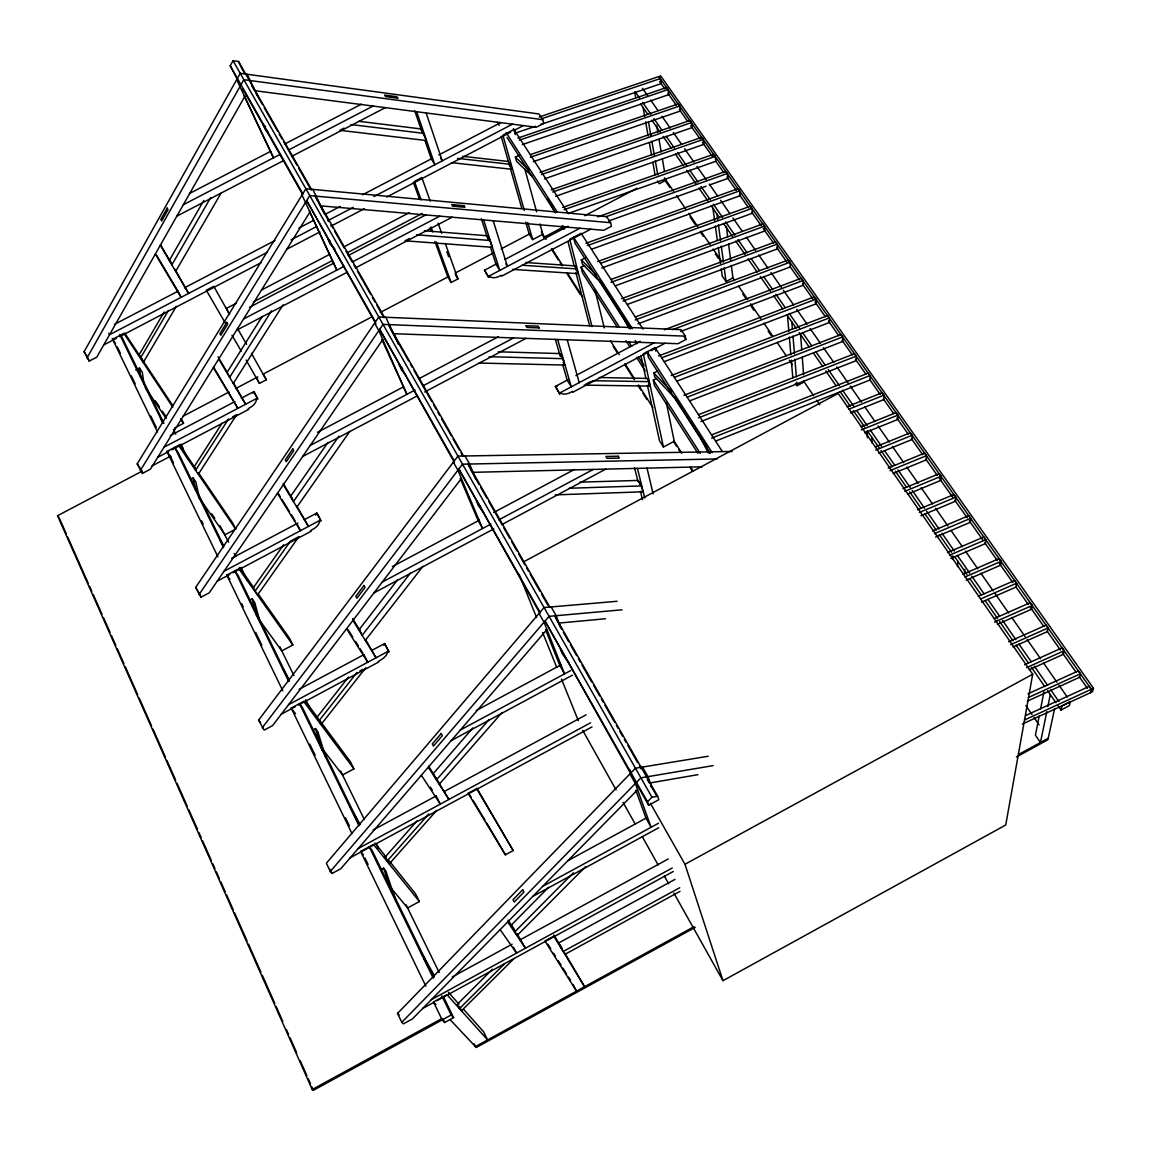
<?xml version="1.0" encoding="UTF-8"?>
<svg xmlns="http://www.w3.org/2000/svg" width="1151" height="1151" viewBox="0 0 1151 1151"><rect width="100%" height="100%" fill="white"/><g stroke="black" fill="none" stroke-linecap="round" stroke-linejoin="round"><path stroke-width="1.5" d="M861.193 426.69L896.097 412.634L897.866 415.151L897.823 419.439L864.703 432.805M875.609 446.847L910.297 432.747L912.081 435.279L911.98 439.524L878.731 453.077M888.169 468.069L924.656 453.091L926.469 455.667L926.31 459.839L893.277 473.449M902.945 488.715L939.202 473.68L941.029 476.284L940.813 480.399L907.65 494.196M917.505 509.778L953.906 494.527L955.776 497.16L955.488 501.217L920.872 515.763M952.51 559.4L952.755 555.89M957.474 566.565L957.877 561.328M964.394 574.522L964.84 569.27M932.627 530.942L968.811 515.634L970.696 518.295L970.351 522.295L935.59 537.042M947.561 552.523L983.889 536.985L985.788 539.69L985.385 543.617L950.841 558.422M963.042 574.205L999.154 558.609L1001.082 561.343L1000.607 565.199L966.264 580.075M1028.361 604.577L1015.945 586.952L1016.563 583.269L1014.607 580.507L978.35 596.319M994.205 618.562L1030.246 602.664L1032.231 605.469L1031.613 609.196L997.341 624.346M523.647 561.803L838.187 393.412L1032.706 674.198L1005.729 825.008L722.972 980.695L673.896 893.09M1008.636 641.812L1046.101 625.108L1048.101 627.942L1047.41 631.597L1013.009 646.977M1039.166 716.167L1035.425 735.144L1040.461 742.524L1046.791 711.706M1040.518 709.261L1043.914 692.01M1047.856 706.57L1050.316 694.6M1024.534 664.789L1062.143 647.84L1064.171 650.718L1063.409 654.286L1029.21 669.738M1054.517 708.987L1047.914 739.719L1016.405 757.013M1061.078 710.095L1061.985 706.009L1070.344 701.434L1069.38 705.549L1061.078 710.095L1057.999 705.678M1027.987 693.808L1078.386 670.86L1080.444 673.767L1079.609 677.263L1027.282 701.16M1022.289 724.08L1090.501 692.715L1091.393 689.262L1089.321 686.327L1025.728 715.49M1093.45 688.226L1091.364 689.377L658.861 76.714L660.616 75.793L1093.45 688.226L1092.587 691.578L1090.501 692.715M237.307 79.318L230.214 65.751L233.034 60.686L238.516 61.463L311.417 189.253M244.962 96.123L96.828 357.112L89.217 361.097L84.066 351.774L240.228 73.333L539.013 113.978L542.768 119.661L543.704 123.373L536.28 127.257L255.321 90.771M87.001 357.99L243.839 79.707L542.768 119.661M172.046 264.888L169.499 260.155L203.813 200.461M171.887 264.802L210.719 197.497M175.7 271.305L220.992 193.224M164.19 311.979L139.127 354.81L143.458 362.133L176.304 306.367M140.609 357.846L168.42 310.439M310.266 211.482L150.321 469.263L142.451 473.406L137.185 463.882L305.864 188.75L606.62 216.633L610.62 222.719L611.397 226.258L603.743 230.301L320.985 205.885M140.321 470.514L309.763 195.598L610.62 222.719M262.241 316.381L227.121 372.32L229.682 377.298L271.578 310.813M233.308 383.412L283.132 304.756M228.488 419.007L195.656 470.198L194.073 466.946L222.014 423.266M198.389 474.183L236.674 414.691L232.588 416.849M382.779 339.588L209.237 592.823L201.108 597.139L195.699 587.384L378.794 316.971L681.018 329.646L685.305 336.164L685.895 339.502L677.982 343.703L393.915 333.732M199.08 594.52L383.024 324.409L685.305 336.164M327.949 442.387L290.743 496.139L293.491 501.491L338.912 436.171M296.886 507.116L349.846 431.308M283.592 544.797L253.292 587.801L257.565 594.923L298.9 536.639L290.426 541.143L254.99 591.283M461.407 478.471L272.571 725.619L264.154 730.122L258.601 720.138L457.925 456.098L732.209 451.465M262.241 727.806L462.515 464.17L717.102 458.976M410.504 572.939L362.248 635.28L359.27 629.511L397.527 579.859M365.356 640.33L422.935 566.292M365.788 667.738L321.071 724.454L316.842 717.49L348.537 677.033M318.669 721.231L357.011 672.429M546.926 629.568L340.811 868.717L332.078 873.436L330.308 871.48L549.07 616.346L622.087 609.8M472.932 727.892L433.294 773.573L436.517 779.831L489.161 719.461M439.294 784.191L502.037 712.512M436.689 810.376L389.369 863.782L385.197 857.02L417.223 820.649M387.168 861.034L428.776 813.958M637.596 789.744L412.432 1018.908L403.382 1023.858L401.785 1022.318L397.541 1013.384L635.453 768.235L708.21 756.25M401.785 1022.318L640.92 777.846L713.275 765.588M585.528 866.746L517.072 935.518L511.202 925.188L548.538 887.335M514.67 931.965L573.385 872.789M648.675 805.225L647.452 801.772L651.955 797.24L657.638 796.219L658.804 799.7L648.675 805.225L637.237 785.054M492.427 969.243L457.364 1004.291L459.494 1008.636L504.685 963.646M514.123 958.481L461.436 1010.794L459.321 1006.478M694.024 926.684L475.449 1046.59L474.111 1043.871M695.218 927.361L476.269 1047.482L450.271 1019.815M1018.563 754.524L1048.23 738.251M452.228 976.926L512.137 944.208M520.022 939.907L668.213 858.963M431.337 999.658L672.256 867.998M722.972 980.695L684.974 864.272L1032.706 674.198M422.69 1008.463L433.726 1002.435M436.876 1000.708L673.306 871.465M675.018 879.364L558.695 942.971L563.17 951.503L679.723 887.723M142.407 471.004L57.55 515.72L312.223 1089.522L441.912 1018.549M312.223 1089.522L313.374 1090.314L451.178 1014.995L453.595 1017.599L444.66 1022.491L442.185 1019.915L433.639 1002.262M564.896 954.366L680.04 891.334M389.268 860.934L415.612 893.939L419.367 901.55L407.598 907.952L390.405 887.263M513.173 850.56L476.629 788.636L468.069 793.269L505.375 854.805L513.173 850.56L476.888 788.162M567.572 860.847L646.013 818.131L635.856 790.305M542.668 886.371L658.516 823.224M532.812 896.384L658.717 827.756M380.823 869.681L383.614 868.171L385.801 870.875L395.886 900.758M460.285 730.094L570.723 670.544M451.278 740.553L572.435 675.191M373.125 830.015L436.229 795.888M444.113 791.615L586.118 714.829M358.191 848.532L590.592 722.799M425.87 986.22L360.594 851.423L373.528 844.431L419.367 901.55M350.249 857.768L592.046 726.9M312.799 730.079L315.489 728.626L317.892 731.82L325.618 756.811M319.92 720.684L350.422 761.775L353.933 768.868L342.552 774.997L321.791 747.949M476.241 710.527L561.256 664.702M299.102 689.363L364.018 654.602M371.931 650.358L384.607 643.567L388.909 651.754L387.34 652.588A11.611 4.921 -27.4 0 1 386.261 655.164L385.729 655.869A11.611 4.921 -27.4 0 1 381.83 659.322L378.276 661.393L378.679 662.026L298.541 704.987M383.441 645.049L384.995 644.215M288.57 704.671L388.52 651.106L388.909 651.754M359.932 670.875L362.853 669.306M351.933 833.525L291.189 708.081L303.648 701.391L353.933 768.868M281.247 714.239L295.39 706.671M392.347 566.594L479.435 520.137M493.678 512.526L574.435 469.45M382.247 582.075L490.916 524.065M498.786 519.864L593.269 469.435M374.003 592.866L493.808 528.899M501.692 524.683L605.728 469.133M257.867 593.484L289.563 638.359L292.843 645.006L281.822 650.89L257.939 618.015M647.423 385.384L659.523 440.819L663.436 447.02L674.227 441.265L666.415 403.109M795.442 383.283L797.082 385.7L804.161 381.916M231.61 558.278L297.922 523.086M304.238 519.734L316.87 513.029L320.928 520.741L319.431 521.547A11.179 5.467 -27 0 1 318.496 524.252L318.007 524.971A11.179 5.467 -27 0 1 314.324 528.453L310.899 530.438L311.331 531.143L232.934 572.795M647.84 352.379L572.853 392.218L572.622 391.412L569.126 393.095A11.093 5.381 -31.7 0 1 564.436 394.074L563.63 394.045A11.093 5.381 -31.7 0 1 561.17 393.153L559.688 393.944L555.357 386.434L567.961 379.744M575.831 375.571L640.388 341.3M555.602 387.24L557.084 386.463M224.013 571.27L320.51 520.022L320.928 520.741M559.688 393.944L559.444 393.138L654.099 342.869M585.528 384.376L591.082 381.427M282.815 690.787L226.805 575.126L238.832 568.723L292.843 645.006M722.195 451.35L655.077 347.616L643.323 353.861L663.436 447.02M217.251 581.126L229.797 574.464M650.962 350.724L665.033 343.257M677.694 401.109L654.674 376.751L653.869 372.982L657.71 370.939M697.938 453.336L654.444 385.34L653.336 380.103L656.387 378.463M249.566 600.29L252.17 598.908L254.745 602.505L260.083 622.173M317.489 432.316L403.109 387.067M418.964 378.679L498.239 336.783M310.223 445.466L415.079 390.016M423.036 385.815L513.591 337.934M302.655 456.515L416.705 396.189M424.633 392.002L526.007 338.365M198.447 472.687L232.603 522.885L235.682 529.1L224.992 534.769L198.504 496.772M721.217 268.787L722.195 275.909L726.051 281.563L732.928 277.923L731.331 265.464M174.621 428.028L183.513 423.338L181.354 418.95M246.141 360.119L259.421 383.398L266.298 379.787L263.277 374.017M434.891 241.48L447.811 276.959L451.134 282.513L457.94 278.93L445.308 243.465M525.762 222.129L529.201 234.142L532.654 239.624L542.812 234.272L539.977 223.956M543.545 237.408L564.134 226.574M584.737 215.741L637.007 188.217M170.233 435.625L234.933 401.57M241.25 398.246L253.867 391.599L257.709 398.908L256.256 399.67A10.791 5.913 -26.5 0 1 255.464 402.476L255.018 403.21A10.791 5.913 -26.5 0 1 251.522 406.691L248.228 408.634L248.688 409.396L171.844 449.883M590.78 229.178L501.606 276.154L501.332 275.305L497.951 276.887A10.704 5.841 -32.1 0 1 493.319 277.693L492.513 277.621A10.704 5.841 -32.1 0 1 490.024 276.557L488.585 277.319L484.499 270.212L497.103 263.579M504.987 259.421L568.019 226.243M252.875 393.153L254.328 392.39M665.983 180.203L659.307 183.714L657.494 181.052M163.974 447.25L257.263 398.131L257.709 398.908M488.585 277.319L488.297 276.456L579.874 228.243M217.942 556.839L166.909 451.465L178.549 445.336L235.682 529.1M157.73 457.307L168.708 451.523M151.831 466.04L170.693 456.098M601.973 283.765L582.334 263.953L581.327 259.925L585.053 257.968M617.224 327.129L582.449 272.758L581.054 267.176L584.003 265.608M190.62 479.305L193.138 477.982L195.857 481.938L199.497 498.57M243.552 319L344.135 266.284M352.753 261.766L439.783 216.143M409.411 238.545L405.109 240.804L492.153 247.292L489.981 240.487L487.06 235.739L424.402 230.761M236.574 330.236L347.53 272.068M355.458 267.91L452.142 217.208M183.009 416.245L229.135 391.973M235.495 388.635L257.766 376.909M262.543 374.406L372.305 316.669M380.262 312.482L448.674 276.499M455.033 273.161L493.218 253.076M501.16 248.889L529.805 233.826M114.467 324.381L178.06 291.16L181.095 297.346L155.327 254.04M184.419 287.836L275.046 240.501M298.886 228.042L313.201 220.575M325.92 213.928L340.221 206.461M362.479 194.821L432.431 158.291M438.79 154.968L500.8 122.582M267.205 252.342L109.532 334.74L108.769 333.186M291.088 239.854L316.568 226.546M327.718 220.719L353.199 207.396M373.902 196.576L512.468 124.164M103.719 344.955L116.438 338.308M119.618 336.653L261.09 262.687M286.513 249.393L319.892 231.941M331.028 226.128L364.407 208.676M386.664 197.051L510.641 132.221M513.821 130.567L523.36 125.574M235.955 303.418L226.416 308.41L229.553 314.396L213.784 286.354L206.302 290.253L225.337 323.114M261.392 290.095L329.761 254.299M344.077 246.803L409.267 212.676M531.834 175.974L516.554 161.356L515.36 157.14L518.972 155.256M253.436 301.879L331.488 261.004M347.415 252.659L422.273 213.439M249.551 307.245L333.934 263.032M348.264 255.522L426.287 214.647M135.818 369.96L139.472 368.047L142.321 372.291L143.933 383.686M183.326 204.734L280.585 154.148M288.556 150.004L373.068 106.065M344.02 128.149L339.862 130.322L426.345 140.537L421.151 128.955L358.911 121.301M176.866 216.115L283.491 160.636M291.448 156.507L385.34 107.662M189.555 193.483L270.73 151.285M285.045 143.846L361.443 104.137M1024.519 719.979L1091.393 689.262M1028.39 697.506L1080.444 673.767M1026.548 667.681L1064.171 650.718M1010.621 644.675L1048.101 627.942M994.536 622.115L1032.231 605.469M980.638 598.966L1016.563 583.269M981.544 602.146L1016.016 587.068M964.955 576.968L1001.082 561.343M949.446 555.242L985.788 539.69M934.497 533.632L970.696 518.295M919.347 512.44L955.776 497.16M904.758 491.348L941.029 476.284M889.968 470.673L926.469 455.667M875.724 450.084L912.081 435.279M861.279 429.884L897.866 415.151M849.035 409.123L883.824 395.239L882.069 392.764L847.294 406.62M850.503 412.907L883.839 399.584L883.824 395.239M711.563 438.157L869.94 375.586L868.199 373.125L711.563 434.934M715.591 441.092L870.012 379.974L869.94 375.586M698.441 417.871L856.215 356.148L854.502 353.717L698.47 414.691M700.916 421.511L856.33 360.594L856.215 356.148M687.205 397.167L842.647 336.926L840.964 334.538L683.91 395.311M689.665 400.879L842.82 341.43L842.647 336.926M671.134 375.543L827.569 315.575L829.238 317.935L829.468 322.481L676.975 381.125M674.385 377.37L829.238 317.935M658.53 355.976L814.332 296.829L815.987 299.159L816.26 303.749L664.343 361.615M661.782 357.788L815.987 299.159M664.4 329.761L801.254 278.283L802.88 280.599L803.211 285.232L680.514 331.531M672.644 329.646L802.88 280.599M635.424 316.928L788.32 259.968L789.931 262.255L790.305 266.931L637.942 323.877M635.28 319.935L789.931 262.255M627.496 304.382L777.544 248.832L777.126 244.113L775.529 241.839L621.54 298.685M623.065 301.044L777.126 244.113M615.454 285.765L764.926 230.934L764.451 226.171L762.883 223.927L611.195 279.391M611.023 282.34L764.451 226.171M600.764 263.262L751.934 208.432L752.437 213.237L601.858 267.967M597.585 261.565L750.366 206.216L751.934 208.432M585.83 243.321L738.007 188.692L739.546 190.879L740.107 195.728L591.83 249.12M587.312 245.595L739.546 190.879M608.721 220.949L706.067 186.203M709.433 185.009L727.892 178.419L727.303 173.528L725.763 171.37L597.757 216.892M605.973 216.733L727.303 173.528M568.738 213.295L715.821 161.284L715.188 156.378L713.678 154.234L562.652 207.453M564.091 209.683L715.188 156.378M552.725 192.016L703.203 139.4L703.88 144.35L555.66 196.289M551.3 189.814L701.707 137.286L703.203 139.4M540.02 172.377L689.866 120.51L691.348 122.61L692.068 127.603L544.466 178.851M541.43 174.549L691.348 122.61M533.33 161.629L680.37 111.014L679.622 105.993L678.155 103.921L530.611 154.536M530.309 157.27L679.622 105.993M519.274 140.192L668.026 89.562L668.817 94.627L522.309 144.594M542.25 118.524L660.271 78.599L661.091 83.678L540.495 124.567M515.015 133.214L535.402 126.293M517.892 138.062L666.573 87.519L668.026 89.562M539.186 116.999L658.832 76.556L660.271 78.599M650.157 782.925L697.966 774.666M558.983 623.079L605.512 618.749M617.08 601.282L544.063 607.541L326.395 863.207L330.308 871.48M555.142 494.887L642.877 491.808L641.438 485.923L638.042 480.427L579.917 482.154M569.227 488.254L641.438 485.923M472.975 472.327L702.196 466.817M584.132 385.125L649.941 386.089L648.977 381.643L646.905 378.406L599.225 377.528M592.463 380.693L648.977 381.643M479.046 363.04L564.753 365.068L562.911 358.666L559.76 353.573L498.297 351.803M489.132 356.709L562.911 358.666M512.54 269.377L578.219 273.679L575.083 265.91L525.719 262.514M522.367 265.248L577.011 268.946M416.561 234.79L489.981 240.487M451.48 162.665L511.605 169.269L508.382 161.471L462.716 156.306M457.494 158.392L510.181 164.291M350.954 124.553L423.885 133.387M265.622 126.682L263.262 124.812L265.895 130.552L268.284 132.494M515.36 157.14L529.143 170.262M397.541 1013.384L399.167 1014.937M581.327 259.925L596.232 274.916M329.963 240.919L327.718 238.574L330.179 244.026L334.927 249.062M653.869 372.982L671.695 391.772M435.884 1004.506L433.495 1001.96L446.905 994.622L487.607 1039.928L483.578 1031.756L463.652 1009.398M448.415 992.291L458.961 1004.132M57.55 515.72L58.974 517.389M360.594 851.423L363.399 854.79M402.591 368.795L399.181 364.666L401.411 369.759L405.67 374.967M258.601 720.138L260.529 722.483M374.996 843.064L385.973 856.819M385.197 857.02L389.369 863.782M195.699 587.384L201.108 597.139M291.189 708.081L295.548 713.778M480.672 506.613L476.514 501.102L478.456 505.764L483.65 512.67M305.188 700.844L317.805 717.85M316.842 717.49L318.439 719.648M137.185 463.882L138.609 465.824M226.805 575.126L229.912 579.413M563.53 653.523L560.451 649.222L562.076 653.351L569.169 663.321M84.066 351.774L85.534 353.861M659.667 81.635L664.846 88.987M667.954 93.389L676.227 105.144M679.335 109.546L687.622 121.301M690.729 125.704L700.053 138.926M702.383 142.235L712.483 156.55M715.591 160.967L723.878 172.722M726.986 177.125L736.309 190.347M739.417 194.749L748.725 207.971M751.833 212.374L761.156 225.596M763.228 228.531L773.587 243.221M776.695 247.623L787.054 262.313M790.162 266.73L799.485 279.952M802.592 284.355L812.951 299.044M815.009 301.979L825.368 316.669M828.475 321.071L838.834 335.761M841.942 340.178L852.301 354.868M855.409 359.27L865.768 373.96M869.911 379.83L880.27 394.52M883.364 398.937L893.723 413.626M896.83 418.029L908.225 434.186M911.333 438.589L922.728 454.746M925.836 459.163L937.231 475.32M939.302 478.255L952.755 497.347M954.826 500.282L967.257 517.907M969.329 520.856L982.796 539.948M984.868 542.884L997.298 560.508M999.37 563.443L1012.837 582.55M1030.433 607.512L1043.899 626.619M1047.007 631.021L1060.474 650.114M1062.546 653.049L1076.012 672.155M1079.12 676.558L1087.407 688.312M239.466 567.429L253.781 587.701M642.459 88.325L647.61 95.691M650.689 100.108L657.897 110.424M661.998 116.323L670.227 128.106M673.321 132.538L681.55 144.321M684.629 148.752L693.895 162.003M696.974 166.435L706.239 179.7M709.318 184.117L717.548 195.915M720.627 200.332L729.892 213.597M732.971 218.014L742.237 231.279M746.352 237.178L755.603 250.443M758.682 254.86L767.947 268.125M771.026 272.542L781.313 287.29M783.371 290.239L793.658 304.972M796.751 309.389L807.024 324.136M810.117 328.553L820.404 343.286M823.483 347.717L833.77 362.45M836.863 366.867L848.172 383.082M850.229 386.031L861.538 402.246M864.631 406.663L874.918 421.41M877.997 425.827L889.32 442.042M892.399 446.459L903.722 462.673M906.801 467.09L918.11 483.305M921.203 487.722L932.511 503.937M935.605 508.368L947.949 526.05M951.028 530.467L962.337 546.682M965.43 551.099L977.774 568.795M980.853 573.212L993.198 590.895M995.255 593.844L1008.621 613.008M1011.715 617.425L1025.081 636.589M1027.138 639.539L1040.518 658.689M1043.597 663.12L1056.963 682.27M1059.021 685.219L1067.25 697.017M166.909 451.465L170.995 457.307M500.153 929.634L516.526 953.114L513.504 947.23M635.424 92.008L639.524 97.907M642.603 102.338L650.804 114.15M653.883 118.567L662.084 130.38M666.184 136.278L674.385 148.091M677.464 152.522L686.687 165.802M689.766 170.233L697.966 182.045M701.045 186.462L710.282 199.756M713.347 204.173L722.583 217.467M725.662 221.884L734.885 235.178M737.964 239.595L747.186 252.889M751.286 258.788L759.502 270.6M763.602 276.499L772.825 289.779M775.903 294.21L785.126 307.49M789.226 313.403L799.485 328.164M802.564 332.581L811.786 345.875M815.886 351.774L825.123 365.054M828.202 369.485L839.482 385.729M842.546 390.146L853.826 406.389M856.905 410.821L867.163 425.582M870.242 429.999L881.522 446.243M884.601 450.674L894.845 465.421M897.924 469.853L910.225 487.564M912.283 490.513L924.584 508.224M926.641 511.188L938.943 528.899M942.022 533.316L954.323 551.027M957.402 555.458L969.703 573.169M971.761 576.119L984.062 593.844M988.162 599.743L999.442 615.972M1002.521 620.403L1015.844 639.596M1018.923 644.028L1031.224 661.739M1034.303 666.156L1047.64 685.349M1050.705 689.78L1058.92 701.578M211.726 513.85L214.791 518.252M219.899 525.59L228.632 542.193M640.618 103.993L647.783 114.323M651.869 120.222L660.055 132.02M663.12 136.437L671.306 148.234M675.407 154.133L683.579 165.931M686.658 170.362L695.866 183.628M698.93 188.059L708.138 201.324M711.203 205.756L719.389 217.553M723.475 223.452L732.683 236.718M735.762 241.149L744.97 254.414M748.035 258.846L757.243 272.111M760.307 276.542L770.537 291.289M773.616 295.706L782.809 308.986M786.91 314.885L796.118 328.15M799.182 332.581L809.412 347.329M813.512 353.228L822.72 366.493M825.785 370.924L836.014 385.671M840.101 391.57L850.33 406.317M853.409 410.734L864.66 426.963M878.976 447.61L867.278 430.747L867.422 437.754M881.019 450.559L892.284 466.774M895.349 471.205L906.6 487.42M909.664 491.851L920.915 508.066M925.016 513.965L936.267 530.179M939.331 534.611L951.618 552.307M954.683 556.724L966.955 574.421M970.02 578.852L981.285 595.067M985.371 600.966L997.644 618.663M999.687 621.612L1012.995 640.79M1016.06 645.207L1028.332 662.904M1031.411 667.335L1044.705 686.5M1047.626 690.715L1055.956 702.729M664.386 177.844L673.522 191.195M676.572 195.641L685.708 208.978M688.758 213.424L697.894 226.776M700.93 231.222L710.081 244.559M713.116 249.004L721.245 260.874M732.41 277.175L734.453 280.139M738.51 286.081L747.646 299.418M750.697 303.864L760.854 318.698M763.89 323.143L773.04 336.48M777.098 342.408L786.234 355.76M789.284 360.205L792.334 364.651M803.499 380.952L813.656 395.786M816.706 400.231L819.742 404.677M1025.886 705.635L1031.987 714.526M1034.015 717.49L1039.094 724.914M665.767 181.498L669.824 187.426M690.096 217.035L695.161 224.445M700.225 231.84L703.275 236.286M715.433 254.054L718.469 258.5M742.798 294.037L745.848 298.469M750.912 305.878L753.948 310.324M768.149 331.056L771.184 335.488M179.355 444.631L196.433 469.737M194.073 466.946L195.886 469.608M155.356 400.836L159.327 406.735M162.32 411.152L166.291 417.05M115.56 343.66L112.582 339.257L123.848 333.358L172.765 407.123M145.343 387.7L166.19 418.532M507.72 921.922L525.46 948.223L516.943 933.475M507.994 920.153L514.957 930.512M511.202 925.188L515.001 931.476M180.578 418.921L183.513 423.338M124.754 333.114L172.794 405.656M684.183 336.898L685.895 339.502M421.352 775.256L440.301 804.117L436.128 795.945M430.402 787.198L432.316 790.118M513.461 128.725L568.45 213.741M643.078 329.071L581.097 233.279L569.731 239.264L592.017 326.625M506.109 132.566L557.07 211.726M632.388 328.711L573.515 237.279L574.996 243.134L629.784 328.323M712.181 452.66L647.236 351.774L648.416 357.299L710.167 453.336M598.995 279.679L626.82 322.913M674.428 396.951L705.189 444.761M497.304 122.337L499.246 125.344M507.015 137.415L555.53 212.877M581.054 267.176L619.281 326.913M628.849 341.847L631.712 346.322M638.402 356.781L644.143 365.73M653.336 380.103L700.268 453.408M625.914 340.71L629.77 346.753M636.532 357.328L645.222 370.924M428.301 767.199L448.933 799.441L428.676 766.134M648.56 383.93L649.941 386.089M541.272 231.84L546.078 239.408M551.861 248.515L562.436 265.19M567.256 272.758L582.651 297.016M610.548 340.969L619.209 354.623M624.993 363.716L634.604 378.866M638.46 384.938L652.89 407.67M674.069 441.02L681.766 453.149M690.427 466.788L693.305 471.335M542.826 235.466L544.754 238.502M551.487 249.134L558.235 259.752M560.163 262.788L562.091 265.823M566.896 273.406L580.377 294.656M613.138 346.264L616.979 352.335M624.691 364.479L634.316 379.657M638.172 385.729L641.064 390.275M642.992 393.311L646.848 399.383M673.81 441.883L676.702 446.444M678.63 449.48L680.558 452.516M690.183 467.694L692.111 470.73M576.522 991.155L544.955 941.029L553.832 936.166L584.579 986.724L564.81 953.057M348.149 629.741L352.767 637.078M355.544 641.481L358.321 645.884M360.177 648.804L362.939 653.207M346.58 628.748L367.744 662.242L363.874 654.674M547.905 944.223L550.725 948.712M553.545 953.201L555.415 956.193M558.235 960.668L561.055 965.157M562.925 968.149L566.68 974.134M568.565 977.113L570.436 980.105M352.94 620.418L376.06 657.796L365.658 639.697M440.459 157.946L442.257 160.867L426.143 112.956M505.879 263.896L507.418 266.385L493.189 220.747M421.77 130.754L424.503 135.171M487.607 237.451L489.794 241.005M563.371 360.277L559.76 353.573M641.798 487.391L638.042 480.427M563.184 362.522L564.753 365.068M352.652 618.619L360.09 630.662L359.27 629.511M278.384 493.592L280.225 496.599M282.067 499.606L289.462 511.62M291.304 514.626L295.001 520.64M277.449 493.29L300.44 530.683L296.857 523.647M484.499 270.212L488.297 276.456M555.357 386.434L559.444 393.138M553.832 934.972L562.062 948.539M469.349 794.262L471.191 797.283M473.018 800.319L484.945 820.016M486.787 823.051L505.375 854.805M213.568 367.025L237.869 408.332L213.338 367.687M283.204 483.492L292.225 498.455M296.742 505.936L308.468 526.424L283.304 484.744M455.436 274.772L457.94 278.93M217.985 356.81L226.977 371.96M233.279 382.564L245.623 404.246L218.748 358.983M156.594 255.263L177.959 291.217M169.499 260.155L171.887 264.226M160.334 245.221L188.606 293.419L174.837 269.176M160.665 244.99L172.175 264.644M247.091 74.268L257.982 96.641M312.799 189.383L324.654 214.172M385.801 317.273L398.491 344.394M464.975 455.969L469.579 464.026L475.579 478.672M551.156 606.937L556.163 615.713L560.638 627.453M642.56 767.055L648.042 776.652L651.48 786.838M384.405 317.216L315.316 196.102L317.762 201.583M463.565 455.997L388.635 324.625L390.29 328.481M549.746 607.052L468.169 464.054L469.464 467.191M657.638 796.219L554.753 615.843L561.659 629.324M241.163 67.262L244.703 73.477M251.796 85.922L254.457 90.584M256.227 93.691L262.442 104.583M264.212 107.69L277.506 131.013M279.29 134.12L281.952 138.782M283.721 141.89L297.016 165.212M298.785 168.334L311.202 190.102M318.64 203.137L329.229 221.726M330.999 224.819L332.768 227.912M334.538 231.006L344.25 248.041M346.005 251.148L352.192 261.982M353.961 265.075L355.731 268.169M357.486 271.276L370.737 294.498M372.507 297.591L375.154 302.238M376.909 305.332L383.974 317.719M390.836 329.761L408.619 360.954M410.403 364.061L412.187 367.183M413.957 370.305L431.74 401.483M433.524 404.605L436.186 409.281M437.97 412.403L439.74 415.525M441.524 418.633L451.293 435.783M453.077 438.905L459.307 449.825M461.076 452.933L462.86 456.055M470.097 468.759L478.931 484.254M480.701 487.348L486.887 498.196M488.657 501.289L501.894 524.525M503.663 527.633L509.85 538.467M511.62 541.574L516.914 550.869M518.684 553.962L524.87 564.81M526.626 567.903L528.395 570.997M530.165 574.104L539.877 591.139M541.646 594.233L547.833 605.081M563.414 632.417L568.723 641.711M570.493 644.805L576.665 655.653M578.435 658.746L580.205 661.854M581.974 664.947L591.686 681.982M593.456 685.09L599.628 695.923M601.398 699.031L603.167 702.124M604.937 705.218L614.648 722.252M616.418 725.36L618.188 728.454M619.943 731.547L622.59 736.194M624.36 739.302L626.13 742.395M627.899 745.488L637.611 762.538M639.38 765.631L641.15 768.724M647.322 779.572L649.092 782.666M650.862 785.773L656.156 795.068M233.034 60.686L651.955 797.24M231.97 335.286L241.307 351.156M420.777 951.762L434.085 975.142M424.259 959.186L433.97 976.235M650.43 803.369L684.974 864.272M230.214 65.751L302.785 193.756M375.442 321.92L306.67 200.619L375.945 323.963M454.257 460.947L379.657 329.359L454.472 462.544M540.035 612.274L458.832 469.018L539.948 613.368M647.452 801.772L545.013 621.065L631.079 774.191M242.602 88.656L302.627 194.577M236.689 79.649L273.506 157.831L244.098 95.648M302.022 195.008L336.84 270.097L309.418 211.309M374.607 323.158L378.808 330.582L406.907 394.347L381.859 339.574M453.336 462.155L457.911 470.227L482.586 528.51L478.226 520.784L460.256 478.442M539.028 613.44L544.006 622.245L564.565 673.867L559.832 665.465L545.531 629.698M629.928 773.932L635.366 783.529L651.092 827.281L645.956 818.16M350.393 807.311L360.018 824.289M353.573 814.088L359.659 824.835M282.628 668.371L288.772 679.263M237.423 328.395L246.602 344.336M251.422 353.314L266.298 379.787M220.201 540.251L223.668 546.408M582.737 730.41L616.044 789.859M623.065 802.376L635.323 824.274M642.344 836.777L658.113 864.933M664.256 875.882L668.63 883.709M160.564 418.23L162.305 421.324M560.451 945.863L561.933 948.697M256.4 377.629L259.421 383.398M573.011 984.436L575.817 989.802M253.867 391.599L257.263 398.131M316.87 513.029L320.51 520.022M384.607 643.567L388.52 651.106M627.194 322.784L630.417 329.028M621.468 313.906L628.734 327.992M635.194 340.523L636.805 343.66M562.954 225.797L564.565 228.92M548.02 198.907L554.609 211.669M562.005 226.013L563.659 229.207M703.894 441.926L709.534 452.875M698.585 434.013L708.325 452.947M436.1 777.961L438.502 782.637M629.712 769.717L631.338 772.925M141.976 359.112L143.458 362.133M319.244 720.727L321.071 724.454M180.966 444.099L183.34 448.948M173.427 429.381L175.801 434.215M181.311 445.495L188.001 459.163M234.142 553.473L235.725 556.696M240.962 567.4L247.551 580.867M279.693 646.545L293.922 675.623M305.778 699.851L310.641 709.793M340.61 771.026L364.263 819.397M376.089 843.539L378.492 848.474M406.058 904.787L439.178 972.466M121.689 336.639L163.902 423.266M223.596 545.732L178.06 452.3L174.679 447.379L223.495 547.603M289.448 680.831L238.041 575.356L234.833 570.853L288.743 681.55M359.4 824.346L302.497 707.62L299.49 703.621L358.954 825.67M433.97 977.357L371.974 850.143L369.226 846.762L433.222 978.149M443.394 996.68L453.595 1017.599M119.718 334.553L162.838 423.064M441.811 995.773L451.178 1014.995M117.33 346.969L120.438 353.4M131.343 375.888L135.228 383.916M150.795 416.043L156.248 427.294M170.348 456.371L173.47 462.831M201.612 520.899L203.166 524.122M241.681 603.613L243.235 606.807M255.637 632.417L261.853 645.222M309.748 744.078L315.187 755.286M345.444 817.742L349.329 825.756M364.953 858.013L368.09 864.459M443.092 1019.268L444.66 1022.491M112.208 338.48L157.471 431.956M86.282 354.896L89.217 361.097M139.314 466.788L142.451 473.406M330.121 869.307L332.078 873.436M238.516 61.463L240.501 65.808M59.708 519.029L66.269 533.805M67.722 537.085L88.138 583.053M89.591 586.334L91.778 591.254M93.231 594.549L101.979 614.246M103.446 617.526L110.007 632.302M111.46 635.582L115.834 645.438M117.287 648.718L123.848 663.494M125.315 666.774L137.703 694.686M139.156 697.966L151.558 725.878M153.011 729.159L165.399 757.07M166.866 760.351L175.614 780.047M177.067 783.327L187.268 806.319M188.735 809.599L197.483 829.295M198.936 832.576L201.123 837.496M202.576 840.791L211.324 860.488M212.777 863.768L214.964 868.688M216.431 871.983L219.337 878.544M220.805 881.824L225.179 891.68M226.632 894.96L233.193 909.736M234.646 913.016L247.048 940.928M248.501 944.208L260.889 972.12M262.356 975.401L274.744 1003.312M276.197 1006.593L282.758 1021.369M286.412 1029.57L288.599 1034.504M290.052 1037.785L296.613 1052.561M300.253 1060.762L306.813 1075.538M308.281 1078.818L310.468 1083.753M311.921 1087.033L313.374 1090.314M519.115 574.349L536.596 617.569M542.653 632.532L556.782 667.436M561.487 679.076L578.306 720.641M413.382 182.362L419.525 199.252M429.985 227.97L431.208 231.351M421.18 199.986L414.446 181.455L421.841 177.585L430.258 201.238M430.963 226.934L432.79 231.984M436.459 242.084L451.134 282.513M438.085 223.193L441.696 233.322M446.861 251.724L448.66 256.716M416.662 111.719L434.848 164.737L431.265 158.896L424.978 140.638M421.151 128.955L422.705 133.43M414.691 110.741L421.554 130.667M383.614 868.171L391.484 891.637M481.319 218.604L487.823 238.861M490.527 247.307L495.952 264.183L499.779 270.413L483.65 219.927M315.489 728.626L322.107 750.193M555.372 339.401L560.307 356.378M562.767 364.867L567.198 380.147L571.299 386.837L557.659 339.487M501.174 136.336L509.807 166.449M510.512 168.938L521.82 208.403M524.367 210.518L502.901 135.214L513.921 129.444L515.346 134.609M527.777 222.503L532.654 239.624M567.227 339.818L579.212 382.65M524.813 168.967L536.654 211.928M252.17 598.908L256.716 615.857M575.083 265.91L576.291 270.658M568.004 241.724L574.176 265.78M575.946 272.658L589.643 325.92M634.532 467.68L637.899 481.176M640.402 491.29L642.503 499.721M637.453 468.371L644.747 498.023M595.009 290.052L604.275 327.906M647.035 468.14L653.121 493.865M640.992 355.947L645.898 378.463M193.138 477.982L195.641 489.679M655.077 347.616L655.782 351.084M634.676 92.051L635.496 96.626M643.121 107.604L644.689 116.452M645.639 121.761L648.142 135.919M649.394 142.997L651.595 155.385M652.862 162.464L655.048 174.851M648.473 121.92L650.948 136.034M651.883 141.343L654.358 155.457M655.293 160.766L657.768 174.88M656.674 125.33L657.868 132.408M659.077 139.487L661.178 151.874M662.386 158.953L664.487 171.355M712.944 208.245L714.642 220.719M715.375 226.056L717.318 240.3M718.296 247.422L720.483 263.45M139.472 368.047L140.638 376.665M717.001 214.1L717.706 219.424M718.425 224.747L720.569 240.732M721.289 246.055L723.432 262.04M724.152 267.363L726.051 281.563M726.31 226.287L727.677 236.977M728.597 244.098L730.64 260.112M787.5 315.719L788.867 331.718M789.327 337.042L790.838 354.81M791.298 360.134L792.823 377.902M791.83 321.978L792.42 329.057M792.996 336.135L794.463 353.846M794.895 359.155L796.348 376.852M796.794 382.161L797.082 385.7M800.535 333.977L801.743 349.962M802.276 357.055L803.614 374.809M871.94 437.452L872.012 442.833M315.791 514.54A11.165 5.482 -27 0 1 315.719 515.173M167.212 208.101L160.823 219.453L161.644 221.021L168.032 209.669L167.212 208.101M226.805 322.381L219.913 333.603L220.791 335.286L227.697 324.078L226.805 322.381M292.771 448.861L285.29 459.896L286.239 461.709L293.721 450.688L292.771 448.861M364.018 585.485L355.875 596.247L356.896 598.218L365.054 587.456L364.018 585.485M441.221 733.504L432.33 743.92L433.438 746.064L442.344 735.647L441.221 733.504M522.712 889.766L512.986 899.751L514.195 902.067L523.935 892.083L522.712 889.766M618.188 456.228L605.829 456.458L606.98 458.343L619.339 458.112L618.188 456.228M539.2 327.934L526.87 327.431L525.791 325.69L538.121 326.193L539.2 327.934M463.939 205.684L451.667 204.561L452.66 206.173L464.932 207.295L463.939 205.684M397.771 98.209L385.585 96.569L384.65 95.058L396.85 96.698L397.771 98.209"/></g></svg>
